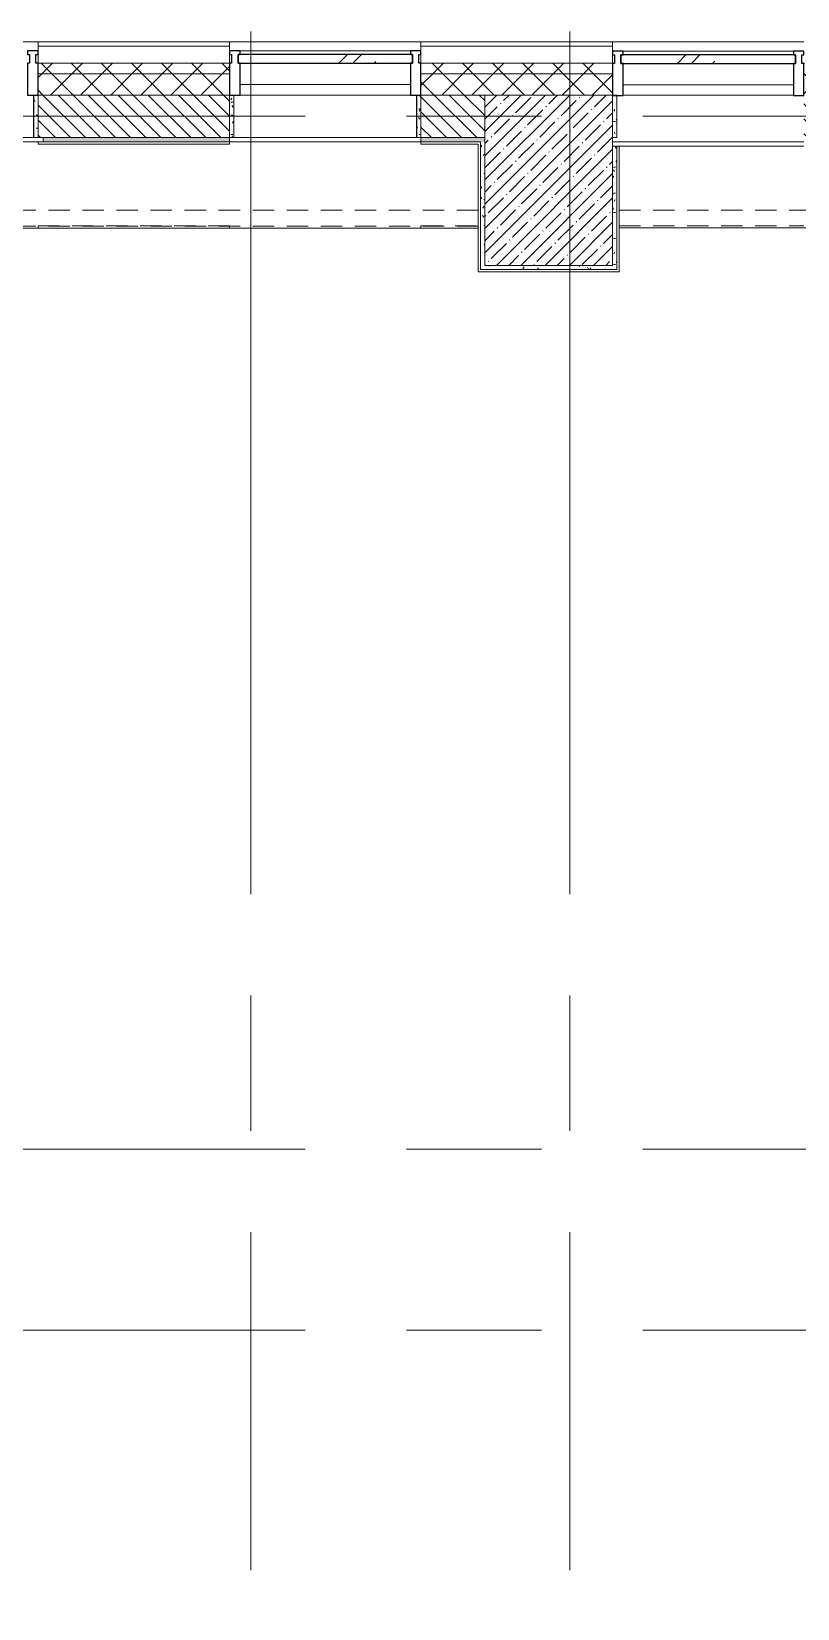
# Model space of a CAD drawing. Header units: millimetres. Extents: x -4029 to 232974, y -8553 to 104777.
# Drawn here: x 205075 to 208675, y 19993 to 27398 of the extents above; entities that cross this region are included whole.
import ezdxf

# ---------------------------------------------------------------- set-up
doc = ezdxf.new("R2010")
doc.units = ezdxf.units.MM
doc.linetypes.add('200_ШТРИХ__ш1_п0_6_', pattern=[160, 100, -60])
doc.linetypes.add('Осевая', pattern=[3175, 635, -476.25, 1587.5, -476.25])
for name, color, linetype, lineweight in [('A-AREA-BNDY', 7, 'Continuous', 9), ('A-DETL-MBND-1', 7, '200_ШТРИХ__ш1_п0_6_', 9), ('A-GLAZ-CURT', 7, 'Continuous', 9), ('A-GLAZ-CURT-3', 7, 'Continuous', 25), ('A-GLAZ-CWMG', 7, 'Continuous', 9), ('A-GLAZ-CWMG-5', 7, 'Continuous', 25), ('A-WALL', 7, 'Continuous', 9), ('I-WALL', 7, 'Continuous', 9), ('S-COLS', 7, 'Continuous', 9), ('Оси', 7, 'Continuous', 9), ('Оси-2', 7, 'Осевая', 9)]:
    doc.layers.add(name, color=color, linetype=linetype, lineweight=lineweight)
doc.layers.add('A-WALL-7', color=9, linetype='Continuous', lineweight=9, true_color=0x808080)
doc.layers.add('A-WALL-FNSH-1', color=9, linetype='Continuous', lineweight=9, true_color=0x808080)
pattern_1 = [(45, (189094.98, 0), (-70.71068, 70.71068), []), (135, (189094.98, 0), (-70.71068, -70.71068), [])]
pattern_2 = [(0, (189094.984, 0), (121.92, 30.48), [10.058, -81.382, 10.058, -81.382, -487.68]), (0, (189094.984, 0), (121.92, 30.48), [-182.88, 10.058, -172.822, 10.058, -81.382, -213.36]), (0, (189094.984, 0), (121.92, 30.48), [-457.2, 10.058, -50.902, 10.058, -142.342]), (120, (189140.704, 15.24), (-87.356454, 90.345817), [10.058, -81.382, 10.058, -81.382, -487.68]), (120, (189140.704, 15.24), (-87.356454, 90.345817), [-182.88, 10.058, -172.822, 10.058, -81.382, -213.36]), (120, (189140.704, 15.24), (-87.356454, 90.345817), [-457.2, 10.058, -50.902, 10.058, -142.342]), (240, (189155.944, 76.2), (-34.563546, -120.825817), [10.058, -81.382, 10.058, -81.382, -487.68]), (240, (189155.944, 76.2), (-34.563546, -120.825817), [-182.88, 10.058, -172.822, 10.058, -81.382, -213.36]), (240, (189155.944, 76.2), (-34.563546, -120.825817), [-457.2, 10.058, -50.902, 10.058, -142.342])]

# ---------------------------------------------------------------- blocks, each defined once
blk = doc.blocks.new('Прямоугольный импост - Импост структурный с накладкой - 190мм-22856075-План монтажа_ фрагмент 1')
at = {"layer": 'A-GLAZ-CWMG-5'}
for p, q in [((0, 190), (-50, 190)), ((-50, 190), (-50, 40)), ((0, 40), (0, 190)), ((-50, 40), (-40, 40)), ((-40, 0), (-50, 0)), ((-50, 0), (-50, -17)), ((-40, 40), (-40, 0)), ((-10, 0), (-10, 40)), ((-10, 40), (0, 40)), ((0, 0), (-10, 0)), ((0, -17), (0, 0)), ((-50, -17), (0, -17))]:
    blk.add_line(p, q, dxfattribs=at)
blk = doc.blocks.new('Прямоугольный импост - Импост структурный с накладкой - 190мм-V210-План монтажа_ фрагмент 1')
at = {"layer": 'A-GLAZ-CWMG-5'}
for p, q in [((0, 190), (-50, 190)), ((-50, 190), (-50, 40)), ((0, 40), (0, 188.3)), ((-50, 40), (-40, 40)), ((-40, 0), (-50, 0)), ((-50, 0), (-50, -17)), ((-40, 40), (-40, 0)), ((-10, 0), (-10, 40)), ((-10, 40), (0, 40)), ((0, 0), (-10, 0)), ((0, -17), (0, 0)), ((-50, -17), (0, -17))]:
    blk.add_line(p, q, dxfattribs=at)
blk = doc.blocks.new('Системная панель - Стекло - 40мм-22856070-План монтажа_ фрагмент 1')
at = {"layer": 'A-GLAZ-CURT'}
h = blk.add_hatch(dxfattribs=at)
h.set_pattern_fill('FP_13', color=256, style=0, pattern_type=2)
h.set_pattern_definition([(45, (-17460.26, -27190), (-282.8427, 282.8427), [200, -600]), (45, (-17660.26, -27290), (-282.8427, 282.8427), [600, -200]), (45, (-17260.26, -27390), (-282.8427, 282.8427), [200, -600])])
h.paths.add_polyline_path([(400, -40), (410, -40), (410, 0), (-410, 0), (-410, -40), (68.4, -40)])
at = {"layer": 'A-GLAZ-CURT-3'}
for p, q in [((410, 0), (-410, 0)), ((-410, 0), (-410, -40)), ((-410, -40), (410, -40)), ((410, -40), (410, 0))]:
    blk.add_line(p, q, dxfattribs=at)
blk = doc.blocks.new('Системная панель - Стекло - 40мм-V211-План монтажа_ фрагмент 1')
at = {"layer": 'A-GLAZ-CURT'}
h = blk.add_hatch(dxfattribs=at)
h.set_pattern_fill('FP_14', color=256, style=0, pattern_type=2)
h.set_pattern_definition([(45, (-19260.26, -27188.3), (-282.8427, 282.8427), [200, -600]), (45, (-19460.26, -27288.3), (-282.8427, 282.8427), [600, -200]), (45, (-19060.26, -27388.3), (-282.8427, 282.8427), [200, -600])])
h.paths.add_polyline_path([(-410, -40), (410, -40), (410, 0), (-410, 0), (-410, -38.3)])
at = {"layer": 'A-GLAZ-CURT-3'}
for p, q in [((410, 0), (-410, 0)), ((-410, 0), (-410, -40)), ((-410, -40), (410, -40)), ((410, -40), (410, 0))]:
    blk.add_line(p, q, dxfattribs=at)
blk = doc.blocks.new('Прямоугольный импост - Импост структурный с накладкой - 160мм Темный-33186089-План монтажа_ фрагмент 1')
at = {"layer": 'A-GLAZ-CWMG'}
for p, q in [((16960.3, 27307), (17760.3, 27307)), ((16960.3, 27150), (17760.3, 27150))]:
    blk.add_line(p, q, dxfattribs=at)
blk = doc.blocks.new('Прямоугольный импост - Импост структурный с накладкой - 190мм-22856073-План монтажа_ фрагмент 1')
at = {"layer": 'A-GLAZ-CWMG-5'}
for p, q in [((-50, 40), (-50, 190)), ((-50, 190), (0, 190)), ((0, 190), (0, 40)), ((-40, 40), (-50, 40)), ((-50, -17), (-50, 0)), ((-50, 0), (-40, 0)), ((-40, 0), (-40, 40)), ((-10, 40), (-10, 0)), ((0, 40), (-10, 40)), ((-10, 0), (0, 0)), ((0, 0), (0, -17)), ((0, -17), (-50, -17))]:
    blk.add_line(p, q, dxfattribs=at)
blk = doc.blocks.new('Прямоугольный импост - Импост структурный с накладкой - 190мм-V214-План монтажа_ фрагмент 1')
at = {"layer": 'A-GLAZ-CWMG-5'}
for p, q in [((-50, 40), (-50, 190)), ((-50, 190), (0, 190)), ((0, 190), (0, 40)), ((-40, 40), (-50, 40)), ((-50, -17), (-50, 0)), ((-50, 0), (-40, 0)), ((-40, 0), (-40, 40)), ((-10, 40), (-10, 0)), ((0, 40), (-10, 40)), ((-10, 0), (0, 0)), ((0, 0), (0, -17)), ((0, -17), (-50, -17))]:
    blk.add_line(p, q, dxfattribs=at)
blk = doc.blocks.new('BSC_Колонна _Прямоугольная - 600х800-V220-План монтажа_ фрагмент 1')
at = {"layer": 'S-COLS'}
h = blk.add_hatch(dxfattribs=at)
h.set_pattern_fill('FP_81', color=256, style=0, pattern_type=2)
h.set_pattern_definition([(45, (-18410.26, -26700), (-57.02463, 57.02463), []), (45, (-18353.23, -26700), (-57.02463, 57.02463), [100.806, -20.161, 3.353, -16.808])])
h.paths.add_polyline_path([(-300, -400), (300, -400), (300, 400), (-300, 400), (-300, 200)])
for p, q in [((300, 400), (-300, 400)), ((-300, 400), (-300, -400)), ((300, -400), (300, 400)), ((-300, -400), (300, -400))]:
    blk.add_line(p, q, dxfattribs=at)
blk = doc.blocks.new('Зашивка приборов отопления12 - Зашивка приборов отопления-33278990-План монтажа_ фрагмент 1')
at = {"layer": 'A-DETL-MBND-1'}
for p, q in [((35540, 23400), (34640, 23400)), ((37340, 23400), (36440, 23400)), ((34309.7, 23079), (37609, 23079)), ((37609, 23079), (34309.7, 23079)), ((34309.7, 23004), (37609, 23004))]:
    blk.add_line(p, q, dxfattribs=at)
blk = doc.blocks.new('Зашивка приборов отопления13 - Зашивка приборов отопления-33279120-План монтажа_ фрагмент 1')
at = {"layer": 'A-DETL-MBND-1'}
for p, q in [((19610.3, 26880), (18710.3, 26880)), ((20135.9, 26560), (20135.9, 26849)), ((20136.3, 26849), (20136.3, 26560)), ((18741.3, 26560), (20135.9, 26560)), ((20210, 26560), (20135.9, 26560)), ((18741.3, 26485), (19610.3, 26485))]:
    blk.add_line(p, q, dxfattribs=at)

msp = doc.modelspace()

# ---------------------------------------------------------------- hatches: boundary and pattern name
at = {"layer": 'A-WALL'}
h = msp.add_hatch(dxfattribs=at)
h.set_pattern_fill('FP_6', color=256, style=0, pattern_type=2)
h.set_pattern_definition(pattern_1)
h.paths.add_polyline_path([(217945.5044, 27200), (222804.984, 27200), (222804.984, 27250), (208705.2407, 27250), (208705.2407, 27200), (217304.984, 27200)])
h.paths.add_polyline_path([(207792.7344, 27200), (207805.2406, 27200), (207805.2406, 27250), (206905.2406, 27250), (206905.2406, 27200), (207265.2406, 27200)])
h.paths.add_polyline_path([(205254.5419, 27200), (206005.2406, 27200), (206005.2406, 27250), (205105.2404, 27250), (205105.2404, 27200)])
h.paths.add_polyline_path([(204205.2404, 27200), (204205.2404, 27250), (202783.984, 27250), (202783.984, 27200), (203985.4457, 27200)])
h = msp.add_hatch(dxfattribs=at)
h.set_pattern_fill('FP_6', color=256, style=0, pattern_type=2)
h.set_pattern_definition(pattern_1)
h.paths.add_polyline_path([(211004.984, 27100), (222704.984, 27100), (222704.6153, 27200), (208705.2407, 27200), (208705.2407, 27100), (210330.9269, 27100)])
h.paths.add_polyline_path([(207205.2406, 27100), (207805.2406, 27100), (207805.2406, 27200), (206905.2406, 27200), (206905.2406, 27100)])
h.paths.add_polyline_path([(206005.2406, 27100), (206005.2406, 27200), (205105.2404, 27200), (205105.2404, 27100), (205254.5419, 27100)])
h.paths.add_polyline_path([(202804.984, 27100), (204205.2404, 27100), (204205.2404, 27200), (202783.984, 27200), (202784.984, 27100)])
h = msp.add_hatch(dxfattribs=at)
h.set_pattern_fill('FP_31', color=256, style=0, pattern_type=2)
h.set_pattern_definition([(135, (189094.984, 0), (-35.35534, -35.35534), [])])
h.paths.add_polyline_path([(210932.6788, 26899.9999), (211004.9825, 26900), (211004.984, 27099.9999), (208705.2407, 27099.9999), (208705.2407, 26899.9999), (210330.9269, 26899.9999)])
h.paths.add_polyline_path([(207205.2406, 26899.9999), (207205.2406, 27099.9999), (206905.2406, 27099.9999), (206905.2406, 26899.9999), (207158.1863, 26899.9999)])
h.paths.add_polyline_path([(205889.0901, 26899.9999), (206005.2406, 26900), (206005.2406, 27099.9999), (205105.2404, 27099.9999), (205105.2404, 26899.9999), (205254.5419, 26899.9999)])
h.paths.add_polyline_path([(203985.4457, 26899.9999), (204205.2404, 26900), (204205.2404, 27099.9999), (203404.984, 27099.9999), (203405.2406, 26900), (203874.9842, 26900)])
at = {"layer": 'I-WALL'}
h = msp.add_hatch(dxfattribs=at)
h.set_pattern_fill('FP_217', color=256, style=0, pattern_type=2)
h.set_pattern_definition(pattern_2)
h.paths.add_polyline_path([(205085.2404, 26900), (205105.2404, 26900), (205105.2393, 27099.9999), (205085.2404, 27099.9999), (205085.2404, 26929.6616)])
h = msp.add_hatch(dxfattribs=at)
h.set_pattern_fill('FP_217', color=256, style=0, pattern_type=2)
h.set_pattern_definition(pattern_2)
h.paths.add_polyline_path([(206005.2406, 26899.9999), (206025.2406, 26900.457), (206025.2406, 27099.9999), (206005.241, 27099.9999), (206005.2406, 26951.3159)])
h = msp.add_hatch(dxfattribs=at)
h.set_pattern_fill('FP_217', color=256, style=0, pattern_type=2)
h.set_pattern_definition(pattern_2)
h.paths.add_polyline_path([(206885.2406, 26900), (206905.2389, 26900), (206905.2394, 27099.9999), (206885.2406, 27099.9999), (206885.2406, 26901.5666)])
h = msp.add_hatch(dxfattribs=at)
h.set_pattern_fill('FP_217', color=256, style=0, pattern_type=2)
h.set_pattern_definition(pattern_2)
h.paths.add_polyline_path([(207825.2407, 26899.9999), (207825.2407, 27098.2852), (207805.2407, 27098.2852), (207805.2407, 26899.9999)])
h = msp.add_hatch(dxfattribs=at)
h.set_pattern_fill('FP_217', color=256, style=0, pattern_type=2)
h.set_pattern_definition(pattern_2)
h.paths.add_polyline_path([(206005.2406, 26879.9999), (206005.2406, 26899.9999), (205130.2404, 26899.9999), (205130.2404, 26879.9999), (205889.0901, 26879.9999)])
h.paths.add_polyline_path([(206905.2406, 26879.9999), (207205.2406, 26879.9999), (207205.2406, 26899.9999), (206905.2406, 26899.9999)])
h.paths.add_polyline_path([(203902.0181, 26879.9999), (204205.2404, 26879.9999), (204205.2404, 26899.9999), (203874.984, 26899.9999), (203874.984, 26879.9999)])
h = msp.add_hatch(dxfattribs=at)
h.set_pattern_fill('FP_217', color=256, style=0, pattern_type=2)
h.set_pattern_definition(pattern_2)
h.paths.add_polyline_path([(207185.2406, 26280), (207205.2406, 26280), (207205.2406, 26879.9999), (207185.2406, 26879.9999), (207185.2406, 26300)])
h = msp.add_hatch(dxfattribs=at)
h.set_pattern_fill('FP_217', color=256, style=0, pattern_type=2)
h.set_pattern_definition(pattern_2)
h.paths.add_polyline_path([(207805.2406, 26300), (207825.2406, 26300.6667), (207825.2406, 26859.9999), (207805.2406, 26859.9999), (207805.2406, 26484.9999)])
h = msp.add_hatch(dxfattribs=at)
h.set_pattern_fill('FP_217', color=256, style=0, pattern_type=2)
h.set_pattern_definition(pattern_2)
h.paths.add_polyline_path([(207205.2406, 26280), (207825.2406, 26280), (207825.2406, 26300), (207205.2406, 26300)])

# ---------------------------------------------------------------- linework, layer by layer
at = {"layer": 'A-AREA-BNDY'}
for p, q in [((207174.2406, 26473.9999), (203875.984, 26473.9999)), ((207174.2406, 26269), (207174.2406, 26473.9999)), ((209315.984, 26476.1866), (207836.2406, 26476.1866)), ((207836.2406, 26476.1866), (207836.2406, 26269)), ((207836.2406, 26269), (207174.2406, 26269))]:
    msp.add_line(p, q, dxfattribs=at)
at = {"layer": 'A-DETL-MBND-1'}
for p, q in [((206055.2406, 27099.9999), (206855.2406, 27099.9999)), ((207855.1264, 27099.9999), (208655.355, 27099.9999)), ((205105.2404, 26879.9999), (204205.2404, 26879.9999)), ((206905.2406, 26879.9999), (206005.2406, 26879.9999)), ((208705.2407, 26879.9999), (207805.2406, 26879.9999)), ((205105.2404, 26473.9999), (203875.984, 26473.9999)), ((205105.2404, 26484.9999), (206005.2406, 26484.9999)), ((205105.2404, 26473.9999), (205105.2404, 26484.9999)), ((207174.2406, 26473.9999), (205105.2404, 26473.9999)), ((206005.2406, 26484.9999), (206005.2406, 26473.9999)), ((206905.2406, 26484.9999), (207174.2406, 26484.9999)), ((206905.2406, 26484.9999), (206905.2406, 26473.9999)), ((209315.984, 26476.1866), (207836.2406, 26476.1866))]:
    msp.add_line(p, q, dxfattribs=at)
at = {"layer": 'A-WALL'}
for p, q in [((204205.2404, 27350), (205105.2404, 27350)), ((206005.2406, 27330), (205105.2404, 27330)), ((206005.2406, 27350), (206905.2406, 27350)), ((207805.2407, 27330), (206905.2406, 27330)), ((207805.2407, 27350), (208705.2407, 27350)), ((206005.2406, 27250), (205105.2404, 27250)), ((206005.2406, 27200), (205105.2404, 27200)), ((207805.2407, 27250), (206905.2406, 27250)), ((207805.2407, 27200), (206905.2406, 27200)), ((206025.2406, 27099.9999), (205085.2404, 27099.9999)), ((206855.2406, 27100), (206055.2406, 27100)), ((207205.2406, 27099.9999), (206885.2406, 27099.9999)), ((208655.355, 27100), (207855.1264, 27100)), ((205085.2404, 26899.9999), (206025.2406, 26899.9999)), ((207205.2406, 26899.9999), (206885.2406, 26899.9999)), ((205130.2404, 26879.9999), (206005.2406, 26879.9999)), ((206905.2406, 26879.9999), (207185.2406, 26879.9999)), ((207185.2406, 26879.9999), (207185.2406, 26280))]:
    msp.add_line(p, q, dxfattribs=at)
at = {"layer": 'A-WALL-7'}
for p, q in [((205105.2404, 27330), (205105.2404, 27100)), ((206005.2406, 27100), (206005.2406, 27330)), ((206905.2406, 27330), (206905.2406, 27100)), ((207805.2407, 27100), (207805.2407, 27330)), ((205085.2404, 27099.9999), (205085.2404, 26899.9999)), ((205105.2404, 27100), (206005.2406, 27100)), ((205105.2404, 27099.9999), (205105.2404, 26899.9999)), ((206005.2406, 27099.9999), (206005.2406, 26879.9999)), ((206025.2406, 26899.9999), (206025.2406, 27099.9999)), ((206885.2406, 27099.9999), (206885.2406, 26899.9999)), ((206905.2406, 27100), (207205.2406, 27100)), ((206905.2406, 26879.9999), (206905.2406, 27099.9999)), ((207825.2407, 27099.9999), (207805.2407, 27099.9999)), ((207825.2407, 26899.9999), (207825.2407, 27099.9999)), ((205130.2404, 26899.9999), (205130.2404, 26879.9999)), ((207805.2407, 26899.9999), (207825.2407, 26899.9999)), ((207825.2406, 26859.9999), (207805.2406, 26859.9999)), ((207825.2406, 26280), (207825.2406, 26859.9999)), ((207185.2406, 26280), (207825.2406, 26280))]:
    msp.add_line(p, q, dxfattribs=at)
at = {"layer": 'A-WALL-FNSH-1'}
for p, q in [((206005.2406, 27350), (205105.2404, 27350)), ((205105.2404, 27350), (205105.2404, 27330)), ((206005.2406, 27330), (206005.2406, 27350)), ((207805.2407, 27350), (206905.2406, 27350)), ((206905.2406, 27350), (206905.2406, 27330)), ((207805.2407, 27330), (207805.2407, 27350)), ((205084.2404, 27099.9999), (205084.2404, 26899.9999)), ((205085.2404, 27099.9999), (205084.2404, 27099.9999)), ((206026.2406, 27099.9999), (206025.2406, 27099.9999)), ((206026.2406, 26899.9999), (206026.2406, 27099.9999)), ((206884.2406, 27099.9999), (206884.2406, 26899.9999)), ((206885.2406, 27099.9999), (206884.2406, 27099.9999)), ((207826.2407, 27099.9999), (207825.2407, 27099.9999)), ((207826.2407, 26899.9999), (207826.2407, 27099.9999)), ((205084.2404, 26899.9999), (205085.2404, 26899.9999)), ((206025.2406, 26899.9999), (206026.2406, 26899.9999)), ((206884.2406, 26899.9999), (206885.2406, 26899.9999)), ((207825.2407, 26899.9999), (207826.2407, 26899.9999)), ((205130.2404, 26879.9999), (205105.2404, 26879.9999)), ((205105.2404, 26879.9999), (205105.2404, 26868.9999)), ((205105.2404, 26868.9999), (206005.2406, 26868.9999)), ((206005.2406, 26868.9999), (206005.2406, 26879.9999)), ((206905.2406, 26879.9999), (206905.2406, 26868.9999)), ((206905.2406, 26868.9999), (207174.2406, 26868.9999)), ((207174.2406, 26868.9999), (207174.2406, 26269)), ((207836.2406, 26859.9999), (207825.2406, 26859.9999)), ((207836.2406, 26269), (207836.2406, 26859.9999)), ((207174.2406, 26269), (207836.2406, 26269))]:
    msp.add_line(p, q, dxfattribs=at)
at = {"layer": 'I-WALL'}
for p, q in [((204226.2404, 26899.9999), (205084.2404, 26899.9999)), ((206026.2406, 26899.9999), (206884.2406, 26899.9999)), ((205105.2404, 26879.9999), (204205.2404, 26879.9999)), ((206905.2406, 26879.9999), (206005.2406, 26879.9999)), ((207805.2406, 26879.9999), (208705.2407, 26879.9999)), ((208705.2407, 26859.9999), (207836.2406, 26859.9999))]:
    msp.add_line(p, q, dxfattribs=at)
at = {"layer": 'Оси'}
for p, q in [((206104.984, 24898.0711), (206104.984, 27398.0711)), ((207604.984, 24898.0711), (207604.984, 27398.0711))]:
    msp.add_line(p, q, dxfattribs=at)
at = {"layer": 'Оси-2'}
for p, q in [((203662.2594, 26999.9998), (220434.984, 26999.9998)), ((206104.984, 15885.9166), (206104.984, 24898.0711)), ((207604.984, 15885.9166), (207604.984, 24898.0711)), ((203662.2594, 22150.0001), (220434.984, 22150.0001)), ((203662.2594, 21300.0001), (220434.984, 21300.0001))]:
    msp.add_line(p, q, dxfattribs=at)

# ---------------------------------------------------------------- block references
at = {"layer": 'A-DETL-MBND-1'}
for name, p in [('Зашивка приборов отопления12 - Зашивка приборов отопления-33278990-План монтажа_ фрагмент 1', (169565.2406, 3479.9999)), ('Зашивка приборов отопления13 - Зашивка приборов отопления-33279120-План монтажа_ фрагмент 1', (189094.984, 0))]:
    msp.add_blockref(name, p, dxfattribs=at)
at = {"layer": 'A-GLAZ-CURT'}
for name, p in [('Системная панель - Стекло - 40мм-22856070-План монтажа_ фрагмент 1', (206455.2406, 27289.9999)), ('Системная панель - Стекло - 40мм-V211-План монтажа_ фрагмент 1', (208255.2407, 27288.2852))]:
    msp.add_blockref(name, p, dxfattribs=at)
at = {"layer": 'A-GLAZ-CWMG', "extrusion": (0, 0, -1), "rotation": 180}
for name, p in [('Прямоугольный импост - Импост структурный с накладкой - 190мм-22856073-План монтажа_ фрагмент 1', (-205105.2404, 27289.9999)), ('Прямоугольный импост - Импост структурный с накладкой - 190мм-22856073-План монтажа_ фрагмент 1', (-206905.2406, 27289.9999)), ('Прямоугольный импост - Импост структурный с накладкой - 190мм-V214-План монтажа_ фрагмент 1', (-208705.2407, 27288.2852))]:
    msp.add_blockref(name, p, dxfattribs=at)
at = {"layer": 'A-GLAZ-CWMG', "rotation": 180}
for name, p in [('Прямоугольный импост - Импост структурный с накладкой - 190мм-22856075-План монтажа_ фрагмент 1', (206005.2406, 27289.9999)), ('Прямоугольный импост - Импост структурный с накладкой - 190мм-V210-План монтажа_ фрагмент 1', (207805.2407, 27288.2852))]:
    msp.add_blockref(name, p, dxfattribs=at)
at = {"layer": 'A-GLAZ-CWMG'}
for p in [(189094.984, 0), (190894.9841, -1.7147)]:
    msp.add_blockref('Прямоугольный импост - Импост структурный с накладкой - 160мм Темный-33186089-План монтажа_ фрагмент 1', p, dxfattribs=at)
at = {"layer": 'S-COLS'}
msp.add_blockref('BSC_Колонна _Прямоугольная - 600х800-V220-План монтажа_ фрагмент 1', (207505.2406, 26700), dxfattribs=at)

doc.saveas('drawing.dxf')
